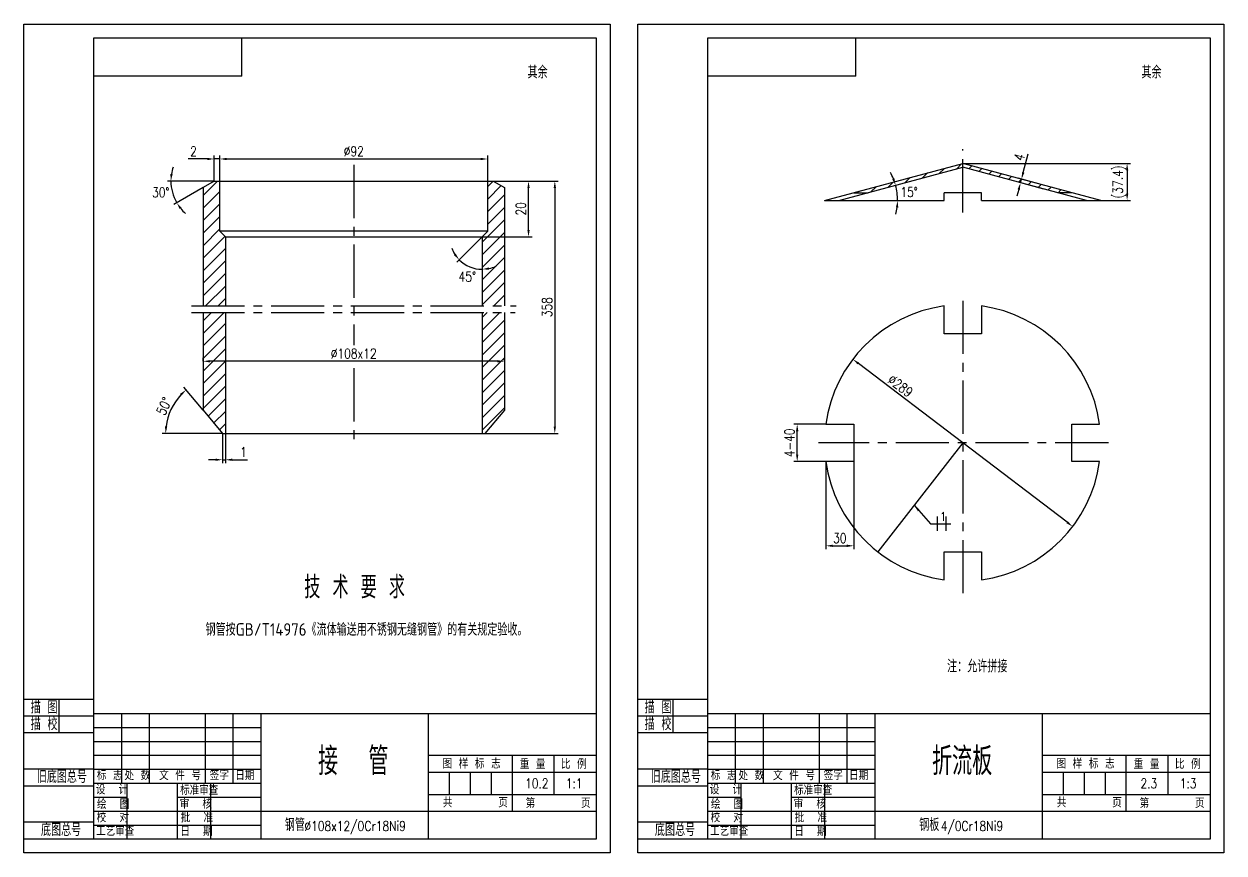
# Model space of a CAD drawing. Header units: millimetres. Extents: x 0 to 1761, y 0 to 1006.
# Drawn here: x 0 to 430, y 709 to 1006 of the extents above; entities that cross this region are included whole.
import ezdxf

# ---------------------------------------------------------------- set-up
doc = ezdxf.new("R2010")
doc.units = ezdxf.units.MM
doc.linetypes.add('CENTER2', pattern=[28.575, 19.05, -3.175, 3.175, -3.175])
doc.styles.add('HZXT', font='gbenor.shx', dxfattribs={"bigfont": 'gbcbig.shx'})
doc.styles.get("Standard").update_dxf_attribs({"font": 'txt.shx', "width": 0.8, "height": 3.5})
doc.dimstyles.new('AM_GB', dxfattribs={"dimtxt": 3.5, "dimasz": 2.5, "dimexe": 1.25, "dimexo": 0, "dimgap": 1, "dimtad": 1, "dimdsep": 46, "dimtxsty": 'Standard', "dimcen": 0, "dimclrd": 4, "dimclre": 4, "dimclrt": 3, "dimadec": 0, "dimazin": 2, "dimtp": 0.1, "dimtm": 0.1, "dimtfac": 0.71, "dimtmove": 0, "dimatfit": 0, "dimfxl": 0, "dimlwd": -1, "dimlwe": -1, "dimarcsym": 0})
doc.dimstyles.new('AM_GB$3', dxfattribs={"dimtxt": 3.5, "dimasz": 2.5, "dimexe": 1.25, "dimexo": 0, "dimgap": 1, "dimtad": 1, "dimtoh": 1, "dimdsep": 46, "dimtxsty": 'Standard', "dimcen": 0, "dimclrd": 4, "dimclre": 4, "dimclrt": 3, "dimadec": 0, "dimazin": 2, "dimtp": 0.1, "dimtm": 0.1, "dimtfac": 0.71, "dimtofl": 0, "dimtmove": 0, "dimatfit": 0, "dimfxl": 0, "dimlwd": -1, "dimlwe": -1, "dimarcsym": 0})
doc.dimstyles.new('AM_GB$7', dxfattribs={"dimtxt": 5, "dimasz": 2.5, "dimexe": 1.25, "dimexo": 0, "dimgap": 1, "dimtad": 1, "dimdsep": 46, "dimtxsty": 'Standard', "dimcen": 0, "dimclrd": 4, "dimclre": 4, "dimclrt": 3, "dimadec": 0, "dimazin": 2, "dimtp": 0.1, "dimtm": 0.1, "dimtfac": 0.71, "dimtmove": 0, "dimatfit": 0, "dimfxl": 0, "dimlwd": -1, "dimlwe": -1, "dimarcsym": 0})
pattern_1 = [(45, (3e-06, -85), (-2.245064, 2.245064), [])]

# ---------------------------------------------------------------- blocks, each defined once
blk = doc.blocks.new('*D53')
at = {"color": 4, "transparency": 16777216}
for p, q in [((336.38, 956.04), (396.53, 956.04)), ((395.28, 953.54), (395.28, 945.27)), ((385.88, 942.77), (396.53, 942.77))]:
    blk.add_line(p, q, dxfattribs=at)
for points in [[(394.87, 953.54), (395.7, 953.54), (395.28, 956.04)], [(394.87, 945.27), (395.7, 945.27), (395.28, 942.77)]]:
    blk.add_solid(points, dxfattribs=at)
at = {"layer": 'Defpoints', "color": 0, "transparency": 16777216}
for p in [(336.38, 956.04), (385.88, 942.77), (395.28, 942.77)]:
    blk.add_point(p, dxfattribs=at)
at = {"color": 3, "transparency": 16777216, "insert": (392.53, 949.4), "char_height": 3.5, "attachment_point": 5, "rotation": 90}
blk.add_mtext('(37.4)', dxfattribs=at)
blk = doc.blocks.new('*D54')
at = {"color": 4, "transparency": 16777216}
blk.add_line((373.79, 827.47), (298.98, 884.38), dxfattribs=at)
for points in [[(299.23, 884.71), (298.72, 884.05), (296.99, 885.9)], [(374.04, 827.8), (373.54, 827.14), (375.78, 825.96)]]:
    blk.add_solid(points, dxfattribs=at)
at = {"layer": 'Defpoints', "color": 0, "transparency": 16777216}
for p in [(296.99, 885.9), (375.78, 825.96)]:
    blk.add_point(p, dxfattribs=at)
at = {"color": 3, "transparency": 16777216, "insert": (314.06, 876.36), "char_height": 3.5, "attachment_point": 5, "rotation": 322.7395}
blk.add_mtext('%%c289', dxfattribs=at)
blk = doc.blocks.new('*D68')
at = {"color": 4, "transparency": 16777216}
for p, q in [((64.16, 867.64), (57.25, 875.88)), ((71.16, 859.29), (49.51, 859.29))]:
    blk.add_line(p, q, dxfattribs=at)
blk.add_arc((71.16, 859.29), 20.4, 137.0272, 172.9728, dxfattribs=at)
for points in [[(55.95, 873.5), (56.52, 872.9), (58.05, 874.92)], [(51.33, 861.76), (50.5, 861.82), (50.76, 859.29)]]:
    blk.add_solid(points, dxfattribs=at)
at = {"layer": 'Defpoints', "color": 0, "transparency": 16777216}
for p in [(54.12, 870.5), (64.16, 867.64), (71.16, 859.29), (71.16, 859.29), (165.16, 859.29)]:
    blk.add_point(p, dxfattribs=at)
at = {"color": 3, "transparency": 16777216, "insert": (50.18, 869.08), "char_height": 3.5, "attachment_point": 5, "rotation": 65}
blk.add_mtext('50°', dxfattribs=at)
blk = doc.blocks.new('*D69')
at = {"color": 4, "transparency": 16777216}
for p, q in [((68.16, 949.74), (51.39, 949.74)), ((64.16, 947.43), (53.64, 941.36))]:
    blk.add_line(p, q, dxfattribs=at)
for start, end in [(161.5227, 170.7614), (180, 210), (219.2386, 228.4773)]:
    blk.add_arc((68.16, 949.74), 15.52, start, end, dxfattribs=at)
for points in [[(53.26, 952.2), (52.43, 952.27), (52.64, 949.74)], [(55.8, 939.69), (56.48, 940.16), (54.72, 941.98)]]:
    blk.add_solid(points, dxfattribs=at)
at = {"layer": 'Defpoints', "color": 0, "transparency": 16777216}
for p in [(64.16, 947.43), (68.16, 949.74), (68.16, 949.74), (168.16, 949.74), (53.58, 944.44)]:
    blk.add_point(p, dxfattribs=at)
at = {"color": 3, "transparency": 16777216, "insert": (49, 945.67), "char_height": 3.5, "attachment_point": 5}
blk.add_mtext('30°', dxfattribs=at)
blk = doc.blocks.new('*D70')
at = {"color": 4, "transparency": 16777216}
for p, q in [((168.16, 949.74), (191.46, 949.74)), ((190.21, 947.24), (190.21, 861.79)), ((165.16, 859.29), (191.46, 859.29))]:
    blk.add_line(p, q, dxfattribs=at)
for points in [[(189.79, 947.24), (190.63, 947.24), (190.21, 949.74)], [(189.79, 861.79), (190.63, 861.79), (190.21, 859.29)]]:
    blk.add_solid(points, dxfattribs=at)
at = {"layer": 'Defpoints', "color": 0, "transparency": 16777216}
for p in [(168.16, 949.74), (165.16, 859.29), (190.21, 859.29)]:
    blk.add_point(p, dxfattribs=at)
at = {"color": 3, "transparency": 16777216, "insert": (187.46, 904.52), "char_height": 3.5, "attachment_point": 5, "rotation": 90}
blk.add_mtext('358', dxfattribs=at)
blk = doc.blocks.new('*D71')
at = {"color": 4, "transparency": 16777216}
for p, q in [((64.16, 885.17), (64.16, 886.42)), ((172.16, 885.17), (172.16, 886.42)), ((169.66, 885.17), (66.66, 885.17))]:
    blk.add_line(p, q, dxfattribs=at)
for points in [[(66.66, 885.58), (66.66, 884.75), (64.16, 885.17)], [(169.66, 885.58), (169.66, 884.75), (172.16, 885.17)]]:
    blk.add_solid(points, dxfattribs=at)
at = {"layer": 'Defpoints', "color": 0, "transparency": 16777216}
for p in [(64.16, 885.17), (64.16, 885.17), (172.16, 885.17)]:
    blk.add_point(p, dxfattribs=at)
at = {"color": 3, "transparency": 16777216, "insert": (118.16, 887.92), "char_height": 3.5, "attachment_point": 5}
blk.add_mtext('%%c108x12', dxfattribs=at)
blk = doc.blocks.new('*D72')
at = {"color": 4, "transparency": 16777216}
for p, q in [((71.16, 859.29), (71.16, 848.63)), ((72.16, 859.29), (72.16, 848.63)), ((68.66, 849.88), (66.16, 849.88)), ((71.16, 849.88), (72.16, 849.88)), ((74.66, 849.88), (80.09, 849.88))]:
    blk.add_line(p, q, dxfattribs=at)
for points in [[(68.66, 850.3), (68.66, 849.47), (71.16, 849.88)], [(74.66, 850.3), (74.66, 849.47), (72.16, 849.88)]]:
    blk.add_solid(points, dxfattribs=at)
at = {"layer": 'Defpoints', "color": 0, "transparency": 16777216}
for p in [(71.16, 859.29), (72.16, 859.29), (72.16, 849.88)]:
    blk.add_point(p, dxfattribs=at)
at = {"color": 3, "transparency": 16777216, "insert": (78.63, 852.63), "char_height": 3.5, "attachment_point": 5}
blk.add_mtext('1', dxfattribs=at)
blk = doc.blocks.new('*D73')
at = {"color": 4, "transparency": 16777216}
for p, q in [((70.16, 949.74), (70.16, 958.89)), ((72.66, 957.64), (163.66, 957.64)), ((166.16, 949.74), (166.16, 958.89))]:
    blk.add_line(p, q, dxfattribs=at)
for points in [[(72.66, 958.06), (72.66, 957.22), (70.16, 957.64)], [(163.66, 958.06), (163.66, 957.22), (166.16, 957.64)]]:
    blk.add_solid(points, dxfattribs=at)
at = {"layer": 'Defpoints', "color": 0, "transparency": 16777216}
for p in [(166.16, 957.64), (70.16, 949.74), (166.16, 949.74)]:
    blk.add_point(p, dxfattribs=at)
at = {"color": 3, "transparency": 16777216, "insert": (118.16, 960.39), "char_height": 3.5, "attachment_point": 5}
blk.add_mtext('%%c92', dxfattribs=at)
blk = doc.blocks.new('*D74')
at = {"color": 4, "transparency": 16777216}
for p, q in [((65.66, 957.64), (58.79, 957.64)), ((68.16, 949.74), (68.16, 958.89)), ((70.16, 957.64), (68.16, 957.64)), ((70.16, 949.74), (70.16, 958.89)), ((72.66, 957.64), (75.16, 957.64))]:
    blk.add_line(p, q, dxfattribs=at)
for points in [[(65.66, 958.06), (65.66, 957.22), (68.16, 957.64)], [(72.66, 958.06), (72.66, 957.22), (70.16, 957.64)]]:
    blk.add_solid(points, dxfattribs=at)
at = {"layer": 'Defpoints', "color": 0, "transparency": 16777216}
for p in [(70.16, 957.64), (68.16, 949.74), (70.16, 949.74)]:
    blk.add_point(p, dxfattribs=at)
at = {"color": 3, "transparency": 16777216, "insert": (60.73, 960.39), "char_height": 3.5, "attachment_point": 5}
blk.add_mtext('2', dxfattribs=at)
blk = doc.blocks.new('*D75')
at = {"color": 4, "transparency": 16777216}
for p, q in [((168.16, 949.74), (182.04, 949.74)), ((180.79, 932.24), (180.79, 947.24)), ((164.16, 929.74), (182.04, 929.74))]:
    blk.add_line(p, q, dxfattribs=at)
for points in [[(180.37, 947.24), (181.2, 947.24), (180.79, 949.74)], [(180.37, 932.24), (181.2, 932.24), (180.79, 929.74)]]:
    blk.add_solid(points, dxfattribs=at)
at = {"layer": 'Defpoints', "color": 0, "transparency": 16777216}
for p in [(168.16, 949.74), (180.79, 949.74), (164.16, 929.74)]:
    blk.add_point(p, dxfattribs=at)
at = {"color": 3, "transparency": 16777216, "insert": (178.04, 939.74), "char_height": 3.5, "attachment_point": 5, "rotation": 90}
blk.add_mtext('20', dxfattribs=at)
blk = doc.blocks.new('*D76')
at = {"color": 4, "transparency": 16777216}
blk.add_line((164.16, 929.74), (155.06, 920.64), dxfattribs=at)
for start, end in [(200.3044, 212.6522), (225, 270), (282.3478, 294.6956)]:
    blk.add_arc((164.16, 929.74), 11.62, start, end, dxfattribs=at)
for points in [[(154.7, 923.73), (154.05, 923.21), (155.94, 921.53)], [(166.69, 917.98), (166.6, 918.8), (164.16, 918.12)]]:
    blk.add_solid(points, dxfattribs=at)
at = {"layer": 'Defpoints', "color": 0, "transparency": 16777216}
for p in [(164.16, 929.74), (164.16, 929.74), (166.16, 931.74), (158.35, 919.68), (164.16, 905.04)]:
    blk.add_point(p, dxfattribs=at)
at = {"color": 3, "transparency": 16777216, "insert": (158.86, 915.5), "char_height": 3.5, "attachment_point": 5}
blk.add_mtext('45°', dxfattribs=at)
blk = doc.blocks.new('*D77')
at = {"color": 4, "transparency": 16777216}
for p, q in [((287.33, 849.26), (287.33, 817.81)), ((297.33, 849.26), (297.33, 817.81)), ((289.83, 819.06), (294.83, 819.06))]:
    blk.add_line(p, q, dxfattribs=at)
for points in [[(289.83, 819.48), (289.83, 818.64), (287.33, 819.06)], [(294.83, 819.48), (294.83, 818.64), (297.33, 819.06)]]:
    blk.add_solid(points, dxfattribs=at)
at = {"layer": 'Defpoints', "color": 0, "transparency": 16777216}
for p in [(287.33, 849.26), (297.33, 849.26), (297.33, 819.06)]:
    blk.add_point(p, dxfattribs=at)
at = {"color": 3, "transparency": 16777216, "insert": (292.33, 821.81), "char_height": 3.5, "attachment_point": 5}
blk.add_mtext('30', dxfattribs=at)
blk = doc.blocks.new('*D78')
at = {"color": 4, "transparency": 16777216}
for p, q in [((287.33, 862.59), (275.81, 862.59)), ((277.06, 851.76), (277.06, 860.09)), ((287.33, 849.26), (275.81, 849.26))]:
    blk.add_line(p, q, dxfattribs=at)
for points in [[(276.64, 860.09), (277.48, 860.09), (277.06, 862.59)], [(276.64, 851.76), (277.48, 851.76), (277.06, 849.26)]]:
    blk.add_solid(points, dxfattribs=at)
at = {"layer": 'Defpoints', "color": 0, "transparency": 16777216}
for p in [(277.06, 862.59), (287.33, 862.59), (287.33, 849.26)]:
    blk.add_point(p, dxfattribs=at)
at = {"color": 3, "transparency": 16777216, "insert": (274.31, 855.93), "char_height": 3.5, "attachment_point": 5, "rotation": 90}
blk.add_mtext('4-40', dxfattribs=at)
blk = doc.blocks.new('*D79')
at = {"color": 4, "transparency": 16777216}
for start, end in [(21.8304, 28.6608), (0, 15), (346.3392, 353.1696)]:
    blk.add_arc((292.04, 942.77), 20.98, start, end, dxfattribs=at)
for points in [[(311.91, 950.71), (311.12, 950.44), (312.3, 948.2)], [(312.45, 940.3), (313.29, 940.25), (313.02, 942.77)]]:
    blk.add_solid(points, dxfattribs=at)
at = {"layer": 'Defpoints', "color": 0, "transparency": 16777216}
for p in [(336.38, 954.65), (312.7, 946.42), (286.88, 942.77), (292.04, 942.77), (329.72, 942.77)]:
    blk.add_point(p, dxfattribs=at)
at = {"color": 3, "transparency": 16777216, "insert": (317.15, 945.78), "char_height": 3.5, "attachment_point": 5}
blk.add_mtext('15°', dxfattribs=at)
blk = doc.blocks.new('*D92')
at = {"color": 4, "transparency": 16777216}
for p, q in [((358.08, 952.81), (359.85, 959.44)), ((365.83, 948.14), (356.22, 950.72)), ((357.08, 949.11), (357.43, 950.4)), ((356.44, 946.69), (355.79, 944.28)), ((365.49, 946.86), (355.88, 949.43))]:
    blk.add_line(p, q, dxfattribs=at)
for points in [[(357.67, 952.92), (358.48, 952.7), (357.43, 950.4)], [(356.03, 946.8), (356.84, 946.59), (357.08, 949.11)]]:
    blk.add_solid(points, dxfattribs=at)
at = {"layer": 'Defpoints', "color": 0, "transparency": 16777216}
for p in [(357.43, 950.4), (365.49, 946.86), (365.83, 948.14)]:
    blk.add_point(p, dxfattribs=at)
at = {"color": 3, "transparency": 16777216, "insert": (356.7, 958.29), "char_height": 3.5, "attachment_point": 5, "rotation": 75}
blk.add_mtext('4', dxfattribs=at)

msp = doc.modelspace()

# ---------------------------------------------------------------- hatches: boundary and pattern name
h = msp.add_hatch()
h.set_pattern_fill('ANSI31', color=4, style=0)
h.set_pattern_definition(pattern_1)
h.paths.add_polyline_path([(370.2812, 945.5719), (375.4328, 945.5719), (336.3838, 956.035), (336.3838, 954.6546)])
h.paths.add_polyline_path([(336.3838, 954.6546), (336.3838, 956.035), (297.3348, 945.5719), (302.4864, 945.5719)])
h = msp.add_hatch()
h.set_pattern_fill('ANSI31', color=4, style=0)
h.set_pattern_definition(pattern_1)
h.paths.add_polyline_path([(72.161, 905.0355), (72.161, 929.7437), (70.161, 931.7437), (70.161, 949.7437), (68.161, 949.7437), (64.161, 947.4343), (64.161, 905.0355)])
h.paths.add_polyline_path([(72.161, 859.2949), (72.161, 902.6954), (64.161, 902.6954), (64.161, 867.6371), (71.161, 859.2949)])
h.paths.add_polyline_path([(164.161, 902.6954), (164.161, 859.2949), (165.161, 859.2949), (172.161, 867.6371), (172.161, 902.6954)])
h.paths.add_polyline_path([(164.161, 929.7437), (164.161, 905.0355), (172.161, 905.0355), (172.161, 947.4343), (168.161, 949.7437), (166.161, 949.7437), (166.161, 931.7437)])

# ---------------------------------------------------------------- linework, layer by layer
at = {"color": 4}
for p, q in [((78.0978, 987.2739), (78.0978, 1001)), ((298.0978, 987.2739), (298.0978, 1001)), ((78.0978, 987.2739), (25, 987.2739)), ((298.0978, 987.2739), (245, 987.2739)), ((25, 764), (0, 764)), ((12.5, 764), (12.5, 752)), ((245, 764), (220, 764)), ((232.5, 764), (232.5, 752)), ((25, 758), (0, 758)), ((35, 734), (35, 759)), ((45, 734), (45, 759)), ((65, 734), (65, 759)), ((75, 734), (75, 759)), ((85, 714), (85, 759)), ((145, 714), (145, 759)), ((245, 758), (220, 758)), ((255, 734), (255, 759)), ((265, 734), (265, 759)), ((285, 734), (285, 759)), ((295, 734), (295, 759)), ((305, 714), (305, 759)), ((365, 714), (365, 759)), ((25, 754), (85, 754)), ((245, 754), (305, 754)), ((25, 752), (0, 752)), ((25, 749), (85, 749)), ((245, 752), (220, 752)), ((245, 749), (305, 749)), ((25, 744), (85, 744)), ((145, 744), (205, 744)), ((175, 724), (175, 744)), ((190, 730), (190, 744)), ((245, 744), (305, 744)), ((365, 744), (425, 744)), ((395, 724), (395, 744)), ((410, 730), (410, 744)), ((25, 739), (0, 739)), ((25, 739), (85, 739)), ((145, 738), (205, 738)), ((152.5, 730), (152.5, 738)), ((160, 730), (160, 738)), ((167.5, 730), (167.5, 738)), ((245, 739), (220, 739)), ((245, 739), (305, 739)), ((365, 738), (425, 738)), ((372.5, 730), (372.5, 738)), ((380, 730), (380, 738)), ((387.5, 730), (387.5, 738)), ((25, 733), (0, 733)), ((25, 734), (85, 734)), ((37, 714), (37, 734)), ((55, 714), (55, 734)), ((67, 714), (67, 734)), ((245, 733), (220, 733)), ((245, 734), (305, 734)), ((257, 714), (257, 734)), ((275, 714), (275, 734)), ((287, 714), (287, 734)), ((25, 729), (37, 729)), ((55, 729), (85, 729)), ((145, 730), (205, 730)), ((245, 729), (257, 729)), ((275, 729), (305, 729)), ((365, 730), (425, 730)), ((25, 724), (205, 724)), ((245, 724), (425, 724)), ((25, 720), (0, 720)), ((25, 719), (85, 719)), ((245, 720), (220, 720)), ((245, 719), (305, 719)), ((25, 714), (0, 714)), ((245, 714), (220, 714))]:
    msp.add_line(p, q, dxfattribs=at)
at = {"color": 1, "linetype": 'CENTER2'}
for p, q in [((336.3838, 938.4763), (336.3838, 961.1707)), ((118.161, 955.5394), (118.161, 890.9921)), ((59.9932, 905.0355), (176.3288, 905.0355)), ((336.3838, 906.8321), (336.3838, 800.7693)), ((59.9932, 902.6954), (176.0519, 902.6954)), ((118.161, 882.6663), (118.161, 856.7639)), ((388.5534, 855.9259), (284.7206, 855.9259))]:
    msp.add_line(p, q, dxfattribs=at)
for p, q in [((286.8838, 942.7715), (336.3838, 956.035)), ((292.0354, 942.7715), (336.3838, 954.6546)), ((385.8838, 942.7715), (336.3838, 956.035)), ((380.7322, 942.7715), (336.3838, 954.6546)), ((68.161, 949.7437), (64.161, 947.4343)), ((64.161, 947.4343), (64.161, 905.0355)), ((68.161, 949.7437), (168.161, 949.7437)), ((70.161, 931.7437), (70.161, 949.7437)), ((166.161, 931.7437), (166.161, 949.7437)), ((168.161, 949.7437), (172.161, 947.4343)), ((172.161, 947.4343), (172.161, 905.0355)), ((286.8838, 942.7715), (329.7171, 942.7715)), ((297.3348, 945.5719), (302.4864, 945.5719)), ((343.0505, 945.5719), (329.7171, 945.5719)), ((329.7171, 942.7715), (329.7171, 945.5719)), ((343.0505, 942.7715), (343.0505, 945.5719)), ((343.0505, 942.7715), (385.8838, 942.7715)), ((375.4328, 945.5719), (370.2812, 945.5719)), ((166.161, 931.7437), (70.161, 931.7437)), ((72.161, 929.7437), (70.161, 931.7437)), ((72.161, 929.7437), (164.161, 929.7437)), ((72.161, 929.7437), (72.161, 905.0355)), ((164.161, 929.7437), (166.161, 931.7437)), ((164.161, 929.7437), (164.161, 905.0355)), ((329.7171, 894.9749), (329.7171, 904.9749)), ((343.0505, 904.9749), (343.0505, 894.9749)), ((64.161, 902.6954), (64.161, 867.6371)), ((72.161, 902.6954), (72.161, 859.2949)), ((164.161, 902.6954), (164.161, 859.2949)), ((172.161, 902.6954), (172.161, 867.6371)), ((343.0505, 894.9749), (329.7171, 894.9749)), ((64.161, 867.6371), (71.161, 859.2949)), ((172.161, 867.6371), (165.161, 859.2949)), ((287.3348, 862.5926), (297.3348, 862.5926)), ((297.3348, 862.5926), (297.3348, 849.2592)), ((375.4328, 849.2592), (375.4328, 862.5926)), ((375.4328, 862.5926), (385.4328, 862.5926)), ((71.161, 859.2949), (165.161, 859.2949)), ((336.3838, 855.9259), (305.9134, 816.9156)), ((297.3348, 849.2592), (287.3348, 849.2592)), ((385.4328, 849.2592), (375.4328, 849.2592)), ((327.1627, 829.4994), (327.1627, 824.41)), ((330.378, 829.4994), (330.378, 824.41)), ((329.7171, 816.8769), (343.0505, 816.8769)), ((329.7171, 806.8769), (329.7171, 816.8769)), ((343.0505, 816.8769), (343.0505, 806.8769)), ((25, 759), (205, 759)), ((245, 759), (425, 759))]:
    msp.add_line(p, q)
at = {"color": 4}
for points in [[(0, 1006), (210, 1006), (210, 709), (0, 709)], [(220, 1006), (430, 1006), (430, 709), (220, 709)]]:
    msp.add_lwpolyline(points, close=True, dxfattribs=at)
for points in [[(25, 1001), (205, 1001), (205, 714), (25, 714)], [(245, 1001), (425, 1001), (425, 714), (245, 714)]]:
    msp.add_lwpolyline(points, close=True)
for start, end in [(97.740124, 172.259876), (7.740124, 82.259876), (187.740124, 262.259876), (277.740124, 352.259876)]:
    msp.add_arc((336.3838, 855.9259), 49.5, start, end)

# ---------------------------------------------------------------- texts
at = {"color": 3, "style": 'HZXT'}
for s, height, p in [('其余', 4.5, (180.4368, 986.5065)), ('其余', 4.5, (400.4368, 986.5065)), ('技 术 要 求', 8, (100.427, 800.225)), ('钢管按GB/T14976《流体输送用不锈钢无缝钢管》的有关规定验收。', 4.5, (65.0455, 786.8381)), ('注：允许拼接', 4.5, (330.7726, 773.6832)), ('描 图', 4.5, (2.3807, 758.9728)), ('描 图', 4.5, (222.3807, 758.9728)), ('描 校', 4.5, (2.3807, 752.9728)), ('描 校', 4.5, (222.3807, 752.9728)), ('接  管', 10, (105.36, 736.9032)), ('折流板', 10, (325.36, 736.9032)), ('旧底图总号', 4.5, (4.5636, 734.0945)), ('旧底图总号', 4.5, (224.5636, 734.0945)), ('标准审查', 3.6, (55.9471, 729.7967)), ('标准审查', 3.6, (275.9471, 729.7967)), ('底图总号', 4.5, (6.0757, 715.0762)), ('工艺审查', 3.6, (25.8452, 715.1424)), ('钢管', 4.5, (93.4678, 716.8872)), ('底图总号', 4.5, (226.0757, 715.0762)), ('工艺审查', 3.6, (245.8452, 715.1424)), ('钢板', 4.5, (320.7855, 716.8872))]:
    msp.add_text(s, height=height, dxfattribs=at).set_placement(p)
at = {"color": 3, "width": 0.8}
for s, height, p in [('1', 3, (328.298, 828.05)), ('10.2', 3.5, (179.5464, 732.1841)), ('1:1', 3.5, (194.1648, 732.1841)), ('2.3', 3.5, (400.0189, 732.1841)), ('1:3', 3.5, (414.1648, 732.1841))]:
    msp.add_text(s, height=height, dxfattribs=at).set_placement(p)
at = {"color": 3, "style": 'HZXT', "width": 1.2}
for s, p in [('图 样 标 志', (149.9691, 739.2608)), ('重 量', (177.6195, 739.1226)), ('比 例', (192.4028, 739.1226)), ('图 样 标 志', (369.9691, 739.2608)), ('重 量', (397.6195, 739.1226)), ('比 例', (412.4028, 739.1226)), ('标 志', (26.0891, 735.0748)), ('处 数', (35.995, 735.0748)), ('文 件 号', (48.3997, 735.0748)), ('签字', (66.5254, 735.1076)), ('日期', (75.6691, 735.0748)), ('标 志', (246.0891, 735.0748)), ('处 数', (255.995, 735.0748)), ('文 件 号', (268.3997, 735.0748)), ('签字', (286.5254, 735.1076)), ('日期', (295.6691, 735.0748)), ('设  计', (25.7167, 730.0046)), ('设  计', (245.7167, 730.0046)), ('绘  图', (26.1438, 724.7514)), ('审  核', (55.7857, 724.8718)), ('共       页', (150.0724, 725.3159)), ('第       页', (179.7512, 725.1159)), ('绘  图', (246.1438, 724.7514)), ('审  核', (275.7857, 724.8718)), ('共       页', (370.0724, 725.3159)), ('第       页', (399.7512, 725.1159)), ('校  对', (26.0233, 719.9857)), ('批  准', (56.1471, 719.9469)), ('校  对', (246.0233, 719.9857)), ('批  准', (276.1471, 719.9469)), ('日  期', (56.0047, 715.0381)), ('日  期', (276.0047, 715.0381))]:
    msp.add_text(s, height=3.6, dxfattribs=at).set_placement(p)
at = {"color": 3, "linetype": 'Continuous', "width": 0.8}
for s, p in [('%%c108x12/0Cr18Ni9', (100.4746, 716.894)), ('4/0Cr18Ni9', (328.5026, 716.894))]:
    msp.add_text(s, height=3.5, dxfattribs=at).set_placement(p)

# ---------------------------------------------------------------- dimensions: what is measured, and where the dimension line sits
dim = msp.add_linear_dim(base=(70.161, 957.641), p1=(68.161, 949.7437), p2=(70.161, 949.7437), angle=0, dimstyle='AM_GB')
dim.commit()
dim.dimension.update_dxf_attribs({"geometry": '*D74', "text_midpoint": (60.7277, 957.641), "dimtype": 161})
for base, p1, p2, text, picture, middle in [((166.161, 957.641), (70.161, 949.7437), (166.161, 949.7437), '%%c92', '*D73', (118.161, 960.391)), ((64.161, 885.1663), (172.161, 885.1663), (64.161, 885.1663), '%%c<>x12', '*D71', (118.161, 887.9163))]:
    dim = msp.add_linear_dim(base=base, p1=p1, p2=p2, text=text, dimstyle='AM_GB')
    dim.commit()
    dim.dimension.update_dxf_attribs({"geometry": picture, "text_midpoint": middle})
dim = msp.add_linear_dim(base=(357.429, 950.3959), p1=(365.4882, 946.8561), p2=(365.8333, 948.144), angle=75, dimstyle='AM_GB', override={"dimlfac": 3})
dim.commit()
dim.dimension.update_dxf_attribs({"geometry": '*D92', "text_midpoint": (359.3529, 957.576), "dimtype": 161})
for base, line1, line2, picture, middle in [((53.5759, 944.4352), ((68.161, 949.7437), (168.161, 949.7437)), ((68.161, 949.7437), (64.161, 947.4343)), '*D69', (49.0035, 945.668)), ((312.6999, 946.4152), ((286.8838, 942.7715), (329.7171, 942.7715)), ((292.0354, 942.7715), (336.3838, 954.6546)), '*D79', (317.1542, 945.7848)), ((158.3496, 919.678), ((164.161, 929.7437), (164.161, 905.0355)), ((164.161, 929.7437), (166.161, 931.7437)), '*D76', (158.8584, 915.498))]:
    dim = msp.add_angular_dim_2l(base=base, line1=line1, line2=line2, dimstyle='AM_GB', override={"dimtmove": 1})
    dim.commit()
    dim.dimension.update_dxf_attribs({"geometry": picture, "text_midpoint": middle, "dimtype": 162})
dim = msp.add_linear_dim(base=(395.2835, 942.7715), p1=(336.3838, 956.035), p2=(385.8838, 942.7715), angle=90, text='(37.4)', dimstyle='AM_GB', override={"dimdec": 1, "dimlfac": 3})
dim.commit()
dim.dimension.update_dxf_attribs({"geometry": '*D53', "text_midpoint": (395.2835, 949.4033), "dimtype": 160})
dim = msp.add_linear_dim(base=(180.7873, 949.7437), p1=(164.161, 929.7437), p2=(168.161, 949.7437), angle=90, dimstyle='AM_GB')
dim.commit()
dim.dimension.update_dxf_attribs({"geometry": '*D75', "text_midpoint": (178.0373, 939.7437)})
dim = msp.add_linear_dim(base=(190.2109, 859.2949), p1=(168.161, 949.7437), p2=(165.161, 859.2949), angle=90, text='358', dimstyle='AM_GB')
dim.commit()
dim.dimension.update_dxf_attribs({"geometry": '*D70', "text_midpoint": (187.4609, 904.5193)})
dim = msp.add_diameter_dim_2p(p1=(375.7804, 825.9566), p2=(296.9872, 885.8952), text='%%c289', dimstyle='AM_GB$3', override={"dimlfac": 3})
dim.commit()
dim.dimension.update_dxf_attribs({"geometry": '*D54', "text_midpoint": (312.3952, 874.1742), "dimtype": 163})
dim = msp.add_angular_dim_2l(base=(54.12, 870.5029), line1=((71.161, 859.2949), (165.161, 859.2949)), line2=((64.161, 867.6371), (71.161, 859.2949)), dimstyle='AM_GB', override={"dimtmove": 1})
dim.commit()
dim.dimension.update_dxf_attribs({"geometry": '*D68', "text_midpoint": (50.1832, 869.077)})
dim = msp.add_linear_dim(base=(277.0606, 862.5926), p1=(287.3348, 849.2592), p2=(287.3348, 862.5926), angle=90, text='4-<>', dimstyle='AM_GB', override={"dimlfac": 3})
dim.commit()
dim.dimension.update_dxf_attribs({"geometry": '*D78', "text_midpoint": (274.3106, 855.9259)})
dim = msp.add_linear_dim(base=(72.161, 849.8848), p1=(71.161, 859.2949), p2=(72.161, 859.2949), dimstyle='AM_GB')
dim.commit()
dim.dimension.update_dxf_attribs({"geometry": '*D72', "text_midpoint": (78.6277, 852.6348)})
dim = msp.add_linear_dim(base=(297.3348, 819.0588), p1=(287.3348, 849.2592), p2=(297.3348, 849.2592), dimstyle='AM_GB', override={"dimlfac": 3})
dim.commit()
dim.dimension.update_dxf_attribs({"geometry": '*D77', "text_midpoint": (292.3348, 821.8088)})

# ---------------------------------------------------------------- leaders
msp.add_leader([(318.9484, 833.6039), (324.8405, 826.9101), (332.1643, 826.9101)], dimstyle='AM_GB$7', override={"dimgap": 1.5, "dimtad": 0})

doc.saveas('drawing.dxf')
